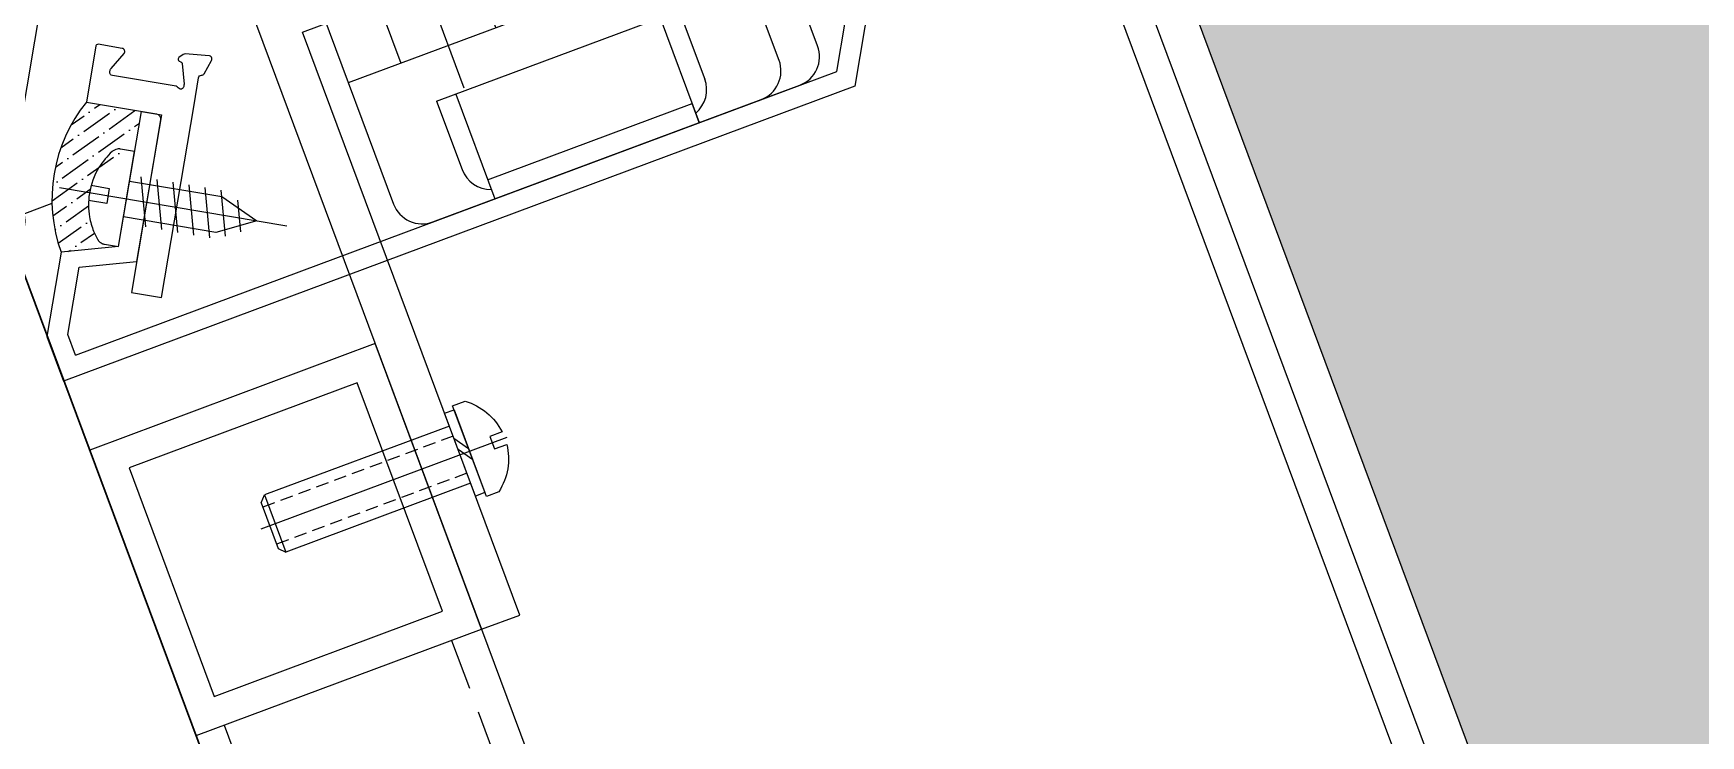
# Model space of a CAD drawing. Extents: x 12199666 to 24617114, y 1197707 to 2548648.
# Drawn here: x 12312111.9 to 12312276, y 1247460.4 to 1247529.5 of the extents above; entities that cross this region are included whole.
import ezdxf

# ---------------------------------------------------------------- set-up
doc = ezdxf.new("R2010")
doc.units = 0
doc.header["$LTSCALE"] = 10
doc.header["$MEASUREMENT"] = 0
for name, pattern in [('TX-PLAN-T1-F11$0$ACAD_ISO04W100', [30, 24, -3, 0, -3]), ('TX-PLAN-T1-F11$0$CENTER', [2, 1.25, -0.25, 0.25, -0.25]), ('TX-PLAN-T1-F11$0$CENTER-PISA', [11, 6, -2, 1, -2]), ('TX-PLAN-T1-F11$0$CENTER2', [1.125, 0.75, -0.125, 0.125, -0.125]), ('TX-PLAN-T1-F11$0$DASHED', [0.75, 0.5, -0.25]), ('TX-PLAN-T1-F11$0$HIDDEN', [0.375, 0.25, -0.125]), ('TX-PLAN-T1-F11$0$HIDDEN-PISA', [4.5, 2.5, -2])]:
    doc.linetypes.add(name, pattern=pattern)
doc.layers.add('TX-PLAN-T1-F11$0$_EDO-ALUMINIUM-SECTION', color=90, linetype='Continuous', lineweight=30)
doc.layers.add('TX-PLAN-T1-F11$0$幕墙线', color=114, linetype='Continuous', lineweight=30)
for name, color, linetype in [('TX-PLAN-T1-F11$0$AXIS', 3, 'Continuous'), ('TX-PLAN-T1-F11$0$F-Alum', 4, 'Continuous'), ('TX-PLAN-T1-F11$0$F-center', 6, 'TX-PLAN-T1-F11$0$ACAD_ISO04W100'), ('TX-PLAN-T1-F11$0$F-dashed line', 8, 'TX-PLAN-T1-F11$0$DASHED'), ('TX-PLAN-T1-F11$0$F-dim', 1, 'Continuous'), ('TX-PLAN-T1-F11$0$F-Misc', 1, 'Continuous'), ('TX-PLAN-T1-F11$0$F-seslants', 8, 'Continuous'), ('TX-PLAN-T1-F11$0$F_MISC', 8, 'Continuous'), ('TX-PLAN-T1-F11$0$Hatch', 8, 'Continuous'), ('TX-PLAN-T1-F11$0$INSUL', 173, 'Continuous'), ('TX-PLAN-T1-F11$0$中心线', 1, 'TX-PLAN-T1-F11$0$CENTER2'), ('TX-PLAN-T1-F11$0$虚线', 8, 'TX-PLAN-T1-F11$0$HIDDEN'), ('TX-PLAN-T1-F11$0$螺栓钉类', 241, 'Continuous')]:
    doc.layers.add(name, color=color, linetype=linetype)

# ---------------------------------------------------------------- blocks, each defined once
blk = doc.blocks.new('TX-PLAN-T1-F11$0$A$C3FFC0167')
at = {"layer": 'TX-PLAN-T1-F11$0$F-dim'}
for p, q in [((0, 5), (0, -5)), ((-5, 0), (5, 0))]:
    blk.add_line(p, q, dxfattribs=at)
blk.add_circle((0, 0), 2, dxfattribs=at)
blk = doc.blocks.new('*U193')
at = {"layer": 'TX-PLAN-T1-F11$0$F-center'}
blk.add_line((1500, -30.81192101103079), (1500, 345.6712806450087), dxfattribs=at)
at = {"layer": 'TX-PLAN-T1-F11$0$F_MISC', "rotation": 30.01599997489868}
blk.add_blockref('TX-PLAN-T1-F11$0$A$C3FFC0167', (1500, 0), dxfattribs=at)
blk = doc.blocks.new('TX-PLAN-T1-F11$0$#10x13_Pan-flat-3')
at = {"color": 8, "linetype": 'TX-PLAN-T1-F11$0$HIDDEN-PISA'}
for p, q in [((-1.711377303647168, 10.79835977248877), (1.327780362582416, 11.6126996170351)), ((-2.400000006142363, 9.013843874672602), (1.996997242757061, 10.19201573984174)), ((-2.40000000505097, 7.413843874674058), (2.39999999407155, 8.700000001605076)), ((-2.400000003959576, 5.813843874675513), (2.399999995162943, 7.100000001606531)), ((-2.400000002875458, 4.213843874676968), (2.399999996247061, 5.500000001607987)), ((-2.400000001784065, 2.613843874678423), (2.399999997338455, 3.900000001609442)), ((-2.400000000699947, 1.013843874672602), (2.399999998429848, 2.300000001610897))]:
    blk.add_line(p, q, dxfattribs=at)
for points in [[(-1.790000000022701, -1.251464709639549e-09), (-1.790000006294576, 9.199999998738349), (-8.869392331689596e-09, 12.99999999994179), (1.78999999370717, 9.200000001175795), (1.789999999979045, 1.178705133497715e-09)], [(-0.7499999975334504, -3.659838021652831), (-0.7499999987630872, -1.850000000558794), (0.7500000012369128, -1.849999999540159), (0.7500000024665496, -3.659838020634197)]]:
    blk.add_lwpolyline(points, dxfattribs=at)
at = {"color": 32, "flags": 128}
blk.add_lwpolyline([(-4.750000000021828, -3.281456883996725e-09), (-4.749999999090505, -1.390168597587035, 0.02044951340221976), (-4.746657334493648, -1.471864103412372, 0.04398758774826101), (-4.716998160060029, -1.644951949376264, 0.0521855455310235), (-4.643293307010026, -1.839642807550263, 0.08249689016993748), (-4.4499858410054, -2.104325317188341, 0.02582980303273893), (-4.372616108048533, -2.172696028275823, 0.07268352806201751), (-2.617075641232077, -3.194163244705123, 0.09869610361643641), (0.08183213378651999, -3.69952322718018, 0.08249638678170287), (2.347977953162626, -3.295875031042669, 0.05218730035141757), (3.66753867942316, -2.666293208916613, 0.03066688341591993), (4.372616110929812, -2.172696022316813, 0.01330350973470385), (4.413354222931957, -2.138474128398229, 0.03657129110302831), (4.515303253050661, -2.033838485651358, 0.03475147926750673), (4.597077649370476, -1.921637741856102, 0.02182096229391937), (4.640176463399257, -1.845784510762314, 0.02280395151312757), (4.677971628436353, -1.76281944513903, 0.02280645284837659), (4.708056659233989, -1.676747445577348, 0.02181846118107081), (4.729386651873938, -1.592163116256415, 0.03475398225205351), (4.74792484894715, -1.454558013821952, 0.01610989314854271), (4.750000000909495, -1.390168591096881), (4.749999999978172, 3.194145392626524e-09)], format="xyb", close=True, dxfattribs=at)
at = {"layer": 'TX-PLAN-T1-F11$0$AXIS', "color": 8, "linetype": 'TX-PLAN-T1-F11$0$CENTER-PISA'}
blk.add_line((-1.088483259081841e-08, 15.98909419596748), (4.547473508864641e-09, -6.700000000018917), dxfattribs=at)
blk = doc.blocks.new('*U194')
at = {"layer": 'TX-PLAN-T1-F11$0$中心线', "color": 1, "linetype": 'TX-PLAN-T1-F11$0$CENTER', "ltscale": 2.357947691000002}
blk.add_line((-4.263256414560601e-14, 20.90048662063384), (1.4210854715202e-14, -4.956409502317115), dxfattribs=at)
at = {"layer": 'TX-PLAN-T1-F11$0$虚线', "linetype": 'TX-PLAN-T1-F11$0$HIDDEN', "ltscale": 0.5}
for p, q in [((-1.948286311568509, 1.13686837721616e-13), (-1.948286311568566, 20.00000000000011)), ((1.948286311568523, 1.13686837721616e-13), (1.948286311568481, 20.00000000000011))]:
    blk.add_line(p, q, dxfattribs=at)
at = {"layer": 'TX-PLAN-T1-F11$0$螺栓钉类', "color": 241, "linetype": 'Continuous'}
for p, q in [((-2.40807576862025, 20.00000000000011), (-2.999791744951651, 19.40828402366867)), ((2.408075768620179, 20.00000000000011), (-2.408075768620321, 20)), ((2.408075768620179, 20.00000000000011), (2.999791744951594, 19.40828402366867)), ((2.999791744951594, 19.40828402366867), (-2.999791744951636, 19.40828402366867)), ((-2.999791744951622, 1.13686837721616e-13), (-2.999791744951651, 19.40828402366867)), ((2.999791744951636, 1.13686837721616e-13), (2.999791744951594, 19.40828402366867)), ((-0.9100693464279175, -1), (0.5333063006401062, 0)), ((0.2446311712265015, -1), (1.688006818294525, 0))]:
    blk.add_line(p, q, dxfattribs=at)
blk.add_lwpolyline([(4.350000023841858, 0), (4.350000023841858, -1), (-4.350000023841858, -1), (-4.350000023841858, 0)], close=True, dxfattribs=at)
blk.add_lwpolyline([(-4.75, -1), (4.75, -1), (4.75, -2.319999992847443, -0.2072557309237045), (0.6600000262260437, -4.663157165050507), (0.6600000262260437, -3.379999995231628), (-0.6600000262260437, -3.379999995231628), (-0.6600000262260437, -4.663157165050507, -0.2072557309237047), (-4.75, -2.319999992847443)], format="xyb", close=True, dxfattribs=at)
blk = doc.blocks.new('*U195')
at = {"layer": 'TX-PLAN-T1-F11$0$INSUL', "lineweight": 0}
h = blk.add_hatch(dxfattribs=at)
h.set_pattern_fill('岩棉', color=256, scale=60.00000000000002, style=0, pattern_type=2)
h.set_pattern_definition([(171.78891, (31.98000479999999, 119.4285713999999), (-403.9210344936758, 60.00000149168051), [2.0005134, -418.1072400000002]), (146.908661, (33.73372379999999, 118.2857141999999), (-95.04024262992478, 60.00000083033304), [2.093239800000001, -437.4870720000002]), (132.32733, (35.03487, 116.8571429999999), (-106.9202743718115, 119.9999994801657), [1.932303599999998, -403.8514799999996]), (114.796992, (35.8268718, 115.1428571999999), (-23.76006081965321, 59.99999964663972), [1.8883968, -196.393272]), (91.6202240999998, (35.8834434, 113.1428574), (-11.88003000216715, 359.9999998263044), [2.000800199999999, -418.1671799999997]), (82.82482490000001, (30.05657160000001, 66.85714259999999), (83.16020966511272, 659.9999982204777), [46.65104279999994, -9750.067799999993]), (97.17517500000001, (41.823459, 66.85714259999999), (-83.16021148970225, 659.9999979909094), [46.65104280000004, -9750.06780000001]), (88.37977579999999, (35.9965866, 113.1428574), (11.88002583240484, 359.9999999412873), [2.0008002, -418.16718]), (65.203007, (36.05315819999999, 115.1428571999999), (23.76006077749137, 59.99999973523376), [1.888396799999998, -196.3932719999997]), (47.67266909999998, (36.84516060000001, 116.8571429999999), (106.9202740388371, 119.9999998207617), [1.932303599999999, -403.8514799999998]), (33.09133829999998, (38.14630680000001, 118.2857141999999), (95.0402417250371, 60.00000218260124), [2.0932398, -437.4870719999998]), (8.211089519999998, (39.90002519999999, 119.4285713999999), (403.9210347392536, 59.99999988934716), [2.0005134, -418.1072399999999]), (87.16616460000002, (30.00000000000001, 65.71428599999996), (11.88002507150802, 180.0000001810667), [1.144256399999998, -239.1495899999996]), (103.9013849999999, (30.282858, 64.57142879999994), (-47.5201215879632, 179.9999997770064), [1.177340399999998, -246.0641939999996]), (111.603615, (30.73543020000001, 63.42857159999996), (-11.88003031737481, 59.99999997976404), [1.229204999999999, -63.30404399999991]), (122.761347, (31.470861, 62.28571439999996), (-35.64009214299298, 59.99999937378065), [1.3590366, -284.0386379999999]), (138.290552, (32.43257759999999, 61.42857119999996), (-71.2801817170538, 60.00000123338383), [1.288252200000001, -269.2446480000003]), (152.003514, (33.5074374, 60.85714259999997), (-106.9202745038909, 59.99999917536116), [1.2173142, -254.4187140000001]), (166.477202, (34.6954404, 60.57142859999996), (-237.6006083015547, 60.00000192533073), [1.2218772, -255.3723300000001]), (167.070755, (35.94001500000002, 60.28571399999996), (-249.4806394894893, 59.99999988713196), [1.276948800000001, -266.8823280000002]), (12.92924439999999, (35.94001500000002, 60.28571399999996), (249.4806395808134, 59.99999961372987), [1.2769488, -266.882328]), (13.52279750000001, (37.1845896, 60.57142859999996), (237.6006088251535, 59.99999985187424), [1.221877199999999, -255.3723299999998]), (27.99648529999997, (38.3725926, 60.85714259999997), (118.8003031649702, 60.00000218637319), [1.2173142, -254.418714]), (41.70944699999995, (39.44745299999998, 61.42857119999996), (71.28018116740307, 60.00000178097831), [1.288252199999999, -269.2446479999997]), (57.2386522, (40.40916960000001, 62.28571439999996), (118.8003026691194, 180.000001000711), [1.359036599999999, -284.0386379999999]), (68.396384, (41.1445998, 63.42857159999996), (11.88003024886847, 60.00000021423826), [1.229204999999999, -63.30404399999996]), (76.098615, (41.59717259999999, 64.57142879999994), (11.88003045248315, 59.99999970942572), [1.177340399999998, -246.0641939999996]), (92.83383529999988, (41.8800306, 65.71428599999996), (-11.88003015074521, 179.9999999348276), [1.144256399999999, -239.1495899999998])])
h.paths.add_polyline_path([(0, 0), (429.9707085312324, 0), (429.9707085312324, 59.99999999999999), (0, 59.99999999999999)])
at = {"layer": 'TX-PLAN-T1-F11$0$INSUL'}
blk.add_lwpolyline([(0, 0), (429.9707085312324, 0), (429.9707085312324, 59.99999999999999), (0, 59.99999999999999)], close=True, dxfattribs=at)
blk = doc.blocks.new('TX-PLAN-T1-F11$0$A$C61A55DDB')
at = {"layer": 'TX-PLAN-T1-F11$0$F-center'}
for p, q in [((10.50000512331218, 11.25004326470207), (10.50000512327338, 30.75004326470207)), ((30.00000512331218, 11.25004326474072), (30.00000512327338, 30.75004326474072)), ((50.01367156802806, 12.33551278698633), (50.01367156799292, 29.99302919353932)), ((61.01294607549547, 11.25004326480302), (61.01294607545665, 30.75004326480303)), ((43.2420254612891, 21.0000432647671), (77.3029226592106, 21.00004326483486))]:
    blk.add_line(p, q, dxfattribs=at)
at = {"layer": 'TX-PLAN-T1-F11$0$F-Misc'}
for p, q in [((37.50000512327486, 30.00004326475573), (3.00000512327486, 30.00004326468707)), ((41.5510051232749, 30.00004326476392), (37.50000512327428, 30.00004326475573)), ((5.1232808289e-06, 27.00004326468115), (5.1233286058e-06, 3.000043264681153)), ((40.5000051233286, 3.000043264761643), (40.50000512328082, 27.00004326476165)), ((44.55100512332864, 3.000043264769829), (44.55100512328087, 27.00004326476983)), ((44.55100512328092, 26.9500432647701), (45.01294607546424, 26.95004326477101)), ((45.01294607546424, 26.95004326477101), (44.55100512328097, 26.95004326477056)), ((44.76367156799897, 26.95004326477056), (44.76367156800136, 25.75004326477028)), ((48.16367156799771, 27.60004326477702), (51.86367156799763, 27.60004326478429)), ((48.1636715679979, 27.50004326477711), (48.16367156799771, 27.60004326477702)), ((51.86367156799763, 27.60004326478429), (51.86367156799785, 27.50004326478438)), ((54.01294607546663, 25.75004326478893), (44.55100512328335, 25.75004326477028)), ((44.55100512328335, 25.75004326476983), (54.01294607546663, 25.75004326478893)), ((45.26367156800136, 25.75004326477165), (44.55100512328335, 25.75004326477028)), ((54.01294607546612, 26.00004326478893), (54.01294607548601, 16.00004326478893)), ((44.55100512328735, 23.75004326476938), (54.01294607547061, 23.75004326478893)), ((46.76367156800535, 23.75004326477438), (46.76367156801629, 18.25004326477437)), ((53.26367156800535, 23.75004326478757), (53.26367156801629, 18.25004326478711)), ((44.55100512329829, 18.25004326476983), (54.01294607548155, 18.25004326478893)), ((5.1233032252e-06, 15.75004326468115), (44.55100512330327, 15.75004326476983)), ((54.01294607548554, 16.25004326478893), (44.55100512330227, 16.25004326476937)), ((44.55100512330225, 16.25004326476983), (54.01294607548554, 16.25004326478893)), ((45.26367156802026, 16.25004326477165), (44.55100512330225, 16.25004326476983)), ((44.55100512330463, 15.05004326477046), (45.01294607548792, 15.05004326477137)), ((45.01294607548792, 15.05004326477137), (44.55100512330463, 15.05004326477092)), ((44.76367156802265, 15.05004326477046), (44.76367156802028, 16.25004326477028)), ((48.16367156802378, 14.5000432647771), (48.16367156802399, 14.40004326477719)), ((48.16367156802399, 14.40004326477719), (51.86367156802393, 14.40004326478447)), ((51.86367156802393, 14.40004326478447), (51.8636715680237, 14.50004326478438)), ((7.500005123312661, 11.00004326469616), (7.500005123326957, 3.828470389442372)), ((7.500005123312661, 11.00004326469616), (33.00000512331269, 11.00004326474663)), ((9.500005123312688, 11.00004326470025), (9.500005123334574, 4.32647002526e-05)), ((31.00000512331269, 11.000043264743), (31.00000512333457, 4.32647429989e-05)), ((33.00000512331269, 11.00004326474663), (33.00000512332696, 3.828470389492848)), ((9.500005123330595, 2.000043264699797), (31.0000051233306, 2.000043264742998)), ((31.00000512333457, 4.32647429989e-05), (31.0000051233306, 2.000043264742998)), ((3.000005123334573, 4.32646870649e-05), (37.50000512333457, 4.32647557318e-05)), ((37.50000512333583, 4.32647557318e-05), (41.5510051233346, 4.32647639173e-05))]:
    blk.add_line(p, q, dxfattribs=at)
for points in [[(61.01294607548604, 16.00004326480302), (57.01162461857555, 14.50004326479484), (45.012946075489, 14.50004326477119), (45.01294607548601, 16.00004326477119), (61.01294607548604, 16.00004326480302, 0.9999999999999998), (61.01294607546612, 26.00004326480302), (57.01162461854969, 27.50004326479484), (45.01294607546313, 27.5000432647712), (45.01294607546611, 26.00004326477119), (61.01294607546612, 26.00004326480302)], [(15.50000512330322, 15.75004326471207), (15.50000512329276, 21.00004326471208, 0.4142135623730951), (10.50000512328282, 26.00004326470207, 0.4142135623730951), (5.500005123292767, 21.00004326469207), (5.500005123303225, 15.75004326469207)], [(35.00000512330323, 15.75004326475073), (35.00000512329277, 21.00004326475073, 0.4142135623730951), (30.00000512328282, 26.00004326474073, 0.4142135623730951), (25.00000512329277, 21.00004326473072), (25.00000512330323, 15.75004326473072)]]:
    blk.add_lwpolyline(points, format="xyb", dxfattribs=at)
for centre, radius in [((61.01294607547609, 21.00004326480302), 2.6), ((10.50000512329276, 21.00004326470207), 1.5), ((30.00000512329277, 21.00004326474072), 1.5)]:
    blk.add_circle(centre, radius, dxfattribs=at)
for centre, radius, start, end in [((3.000005123280828, 27.00004326468707), 3, 90.000000000114, 180.0000000001042), ((37.50000512328083, 27.00004326475573), 3, 1.042204e-10, 90.000000000114), ((41.55100512328087, 27.00004326476392), 3, 1.042204e-10, 90.000000000114), ((10.50000512329276, 21.00004326470207), 2, 195.0000000001291, 105.0000000001097), ((30.00000512329277, 21.00004326474072), 2, 200.0000000001284, 110.0000000001188), ((10.50000512332696, 3.828470389448284), 3, 180.0000000001042, 250.5287793656203), ((30.00000512332696, 3.828470389486938), 3, 289.4712206346099, 1.042204e-10), ((3.000005123328605, 3.000043264687064), 3, 180.0000000001042, 270.000000000114), ((37.50000512332861, 3.000043264755731), 3, 270.000000000114, 1.042204e-10), ((41.55100512332865, 3.000043264763917), 3, 270.000000000114, 1.042204e-10)]:
    blk.add_arc(centre, radius, start, end, dxfattribs=at)
blk = doc.blocks.new('TX-PLAN-T1-F11$0$A$C31F16DB5')
at = {"layer": 'TX-PLAN-T1-F11$0$F-Alum'}
blk.add_lwpolyline([(4.08566569055256, -76.58843204671302), (6.682793777741608, -75.08679104482599), (-223.1636822923756, 322.7623665966557), (-225.7608103795646, 321.2607255946959)], close=True, dxfattribs=at)
at = {"layer": 'TX-PLAN-T1-F11$0$F_MISC', "ltscale": 18000, "extrusion": (6.800515792032808e-07, -9.067815260528008e-07, -0.9999999999993576), "xscale": -1, "rotation": 239.9840001645362}
blk.add_blockref('*U195', (-58.09782119079166, -36.14404189173765, 6.814893870696584e-05), dxfattribs=at)
at = {"layer": 'TX-PLAN-T1-F11$0$F_MISC', "extrusion": (-1.944459998201759e-08, -8.49850233182345e-09, 0.9999999999999999), "rotation": 30.01599981706476}
blk.add_blockref('TX-PLAN-T1-F11$0$A$C61A55DDB', (-271.403801416436, 253.310927082972, 9.665162854626255e-06), dxfattribs=at)
blk = doc.blocks.new('TX-PLAN-T1-F11$0$TY001')
at = {"layer": 'TX-PLAN-T1-F11$0$F-seslants'}
h = blk.add_hatch(dxfattribs=at)
h.set_pattern_fill('ANSI36', color=256, scale=10)
h.set_pattern_definition([(45, (51659.15010211314, 73373.3115634953), (0.6629126073623882, 2.430679560328757), [3.125, -0.625, 0, -0.625])])
h.paths.add_polyline_path([(9.31932475650683, 8.505888903877349, -0.02582980297440925), (9.387695467565209, 8.583258636601386, -0.08249689016993748), (9.65237797726877, 8.776566102431389, -0.05218554553102349), (9.847068835515529, 8.8502709553577, -0.04398758774826101), (10.02015668153763, 8.879930129667628, -0.0204495134361547), (10.10185218742117, 8.883272794206277), (11.49202078185044, 8.88327279422083), (11.49202078161761, 12.88240874800249), (6, 12.88240874816256, 0.2608104144078784), (6, -2.09538701477868), (11.49202078185044, -0.6167272057937225), (10.101852187654, -0.6167272057937225, -0.01610989316636307), (10.03746276488528, -0.6146520537877223, -0.03475398225205351), (9.89985766238533, -0.5961138566199224, -0.02181846118107081), (9.815273333108053, -0.5747838639217662, -0.02280645284837659), (9.729201333597302, -0.5446988330659224, -0.02280395151312758), (9.646236267872155, -0.5069036679778947, -0.02182096229391937), (9.570383036741987, -0.4638048538909061, -0.03475147926750674), (9.458182292990386, -0.3820304574910551, -0.03657129110302829), (9.353546650381759, -0.2800814273068681, -0.0133035096243883), (9.319324756739661, -0.2393433156394167, -0.03066688343163973), (8.825727570336312, 0.4657341165584512, -0.05218730035141757), (8.196145749185234, 1.78529484324099, -0.08249638678170287), (7.792497554561123, 4.051440662879031, -0.09869610361643641), (8.297857538796961, 6.750348437562934, -0.0726835280703614)])
at = {"layer": 'TX-PLAN-T1-F11$0$F-Alum', "flags": 128}
for points in [[(9.09255196643062, -11.85761746624485), (78.35422935755923, 28.15642345116066), (78.35422935755923, 67.55850777409796), (65.99552698526531, 88.95061007936602), (67.72729847277515, 89.95109372012666), (80.35422935755923, 68.09470547204546), (80.35422935755923, 27.00209521962097), (8.361264120787382, -14.58987259608693)], [(53.01061472645961, -31.80457267696329), (390.065040307818, -615.223651404347)]]:
    blk.add_lwpolyline(points, dxfattribs=at)
for points in [[(70.5967625908088, 53.70181540730118), (20.37412010924891, 24.68705649960611), (53.01061471598223, -31.80457268311875), (56.47415769123472, -29.80360540235415), (25.83863036497496, 23.22448080564209), (72.59772987198085, 50.23827243235428)], [(38.00336015643552, -5.828000438850722), (12.03444380452856, -20.8308320096985), (27.04169837292284, -46.80740424868418), (53.01061472506262, -31.80457267785096)], [(36.90642838552594, -9.926383129684837), (16.13282649754547, -21.92776378113194), (28.13863014383242, -42.70902155785006), (48.91223203204572, -30.70764090638841)]]:
    blk.add_lwpolyline(points, close=True, dxfattribs=at)
at = {"layer": 'TX-PLAN-T1-F11$0$F-Alum'}
blk.add_lwpolyline([(16.49999999860302, -4.866727205939242), (16.49999999930151, 14.37491890779347), (16.5, 17.08240862868843, -0.3595081371707617), (16.74324940005317, 17.37699217445333, 0.2637249999956934), (16.96840649982914, 17.56896947445057), (17.48190779983997, 18.97980277445458, 0.08748900000110169), (17.5, 19.08240877445496, 0.414214000000818), (17.19999999995343, 19.38240877445787, 0.0218199999991916), (17.17385330004618, 19.38126717446721), (14.80831709993072, 19.17430957446049, 0.1763269999970842), (14.62233179993927, 19.08758317446336), (14.25857870001346, 18.72383017446555, 0.198911999996341), (14.19999999995343, 18.58240877444041, 0.06554299999994298), (14.20681490004063, 18.53064497445303, 0.2679489999965194), (14.34823619993404, 18.38922357445699), (14.51729610003531, 18.34392417444906, -0.2679490000007903), (14.6587175000459, 18.20250277446758), (15.18977779988199, 16.22055877445382, -0.06554300000034483), (15.19999999995343, 16.14291307446547), (15.19999999995343, 15.98240877444914, -0.4142139999965558), (14.89999999990687, 15.68240877446078, -0.2134220000012545), (14.67639319994487, 15.78240877445205, 0.2134219999990182), (14.45278639998287, 15.88240877444332), (8.099999999860302, 15.88240877447242, -0.4142140000029491), (7.800000000046566, 16.18240877446078), (7.800000000046566, 16.40333457446832, -0.1378519999999419), (7.843922599917278, 16.5596174744569), (8.860984503291547, 18.22612594829116, 0.5854977655323537), (8.604907018365338, 18.68240877447533), (6.199999999953434, 18.68240877446078, 0.4142135623219491), (6, 18.4824087744928), (6, 12.88240874816256), (12.98969077528454, 12.88240874795883, -0.4142135623730951), (13.48969077528454, 12.38240874795883), (13.48969077528454, -4.866727205939242)], format="xyb", close=True, dxfattribs=at)
for points in [[(11.49202078185044, -0.6167272057937225), (11.49202078161761, 12.88240874814801), (13.48969077528454, 12.88240874817711), (13.48969077528454, -1.772401534864912)], [(11.49202078185044, -0.6167272057937225), (6, -2.09538701477868), (6, -10.50267945055384), (8.361264120787382, -14.58987259608693)], [(9.09255196643062, -11.85761746624485), (8, -9.966481752388063), (8, -3.249715246318374), (13.48969077528454, -1.772401534864912)]]:
    blk.add_lwpolyline(points, dxfattribs=at)
at = {"layer": 'TX-PLAN-T1-F11$0$F-center'}
blk.add_line((0, -30.81192101103079), (0, 345.6712806450087), dxfattribs=at)
at = {"layer": 'TX-PLAN-T1-F11$0$F-dashed line', "flags": 128}
for points in [[(50.2786876456812, -33.38286887168942), (387.3331132275052, -616.8019476004993)], [(29.57848780532368, -45.34184349645511), (366.632913393667, -628.760922236208)]]:
    blk.add_lwpolyline(points, dxfattribs=at)
at = {"layer": 'TX-PLAN-T1-F11$0$Hatch'}
blk.add_arc((19.38038502889685, 5.393510866648285), 15.33356758874301, 150.764598416439, 209.2354015835611, dxfattribs=at)
blk.add_blockref('TX-PLAN-T1-F11$0$A$C31F16DB5', (310.408990527736, -247.8873859157757))
at = {"layer": 'TX-PLAN-T1-F11$0$F_MISC'}
for name, p, rotation in [('TX-PLAN-T1-F11$0$#10x13_Pan-flat-3', (11.49202078185044, 4.133272794191726), 269.9999999616367), ('TX-PLAN-T1-F11$0$A$C3FFC0167', (0, 0), 30.01599997489868), ('*U194', (48.04860581387766, -15.21952834243712), 120.0159999850837)]:
    blk.add_blockref(name, p, dxfattribs=dict(at, rotation=rotation))
blk = doc.blocks.new('TX-PLAN-T1-F11$0$A$C21521A5F')
at = {"rotation": 90}
for name, p in [('TX-PLAN-T1-F11$0$TY001', (388.7170751225203, 15260.21975712478, 0.0004146164392175001)), ('*U193', (388.7170751225203, 13760.21975712478, 0.0004146164392175001))]:
    blk.add_blockref(name, p, dxfattribs=at)
blk = doc.blocks.new('TX-PLAN-T1-F11$0$标准层幕墙0118')
at = {"color": 3, "rotation": 270}
blk.add_blockref('TX-PLAN-T1-F11$0$A$C21521A5F', (4239.780242875684, -661.2834627595585, -0.0004146164392191649), dxfattribs=at)
blk = doc.blocks.new('TX-PLAN-T1-F11')
at = {"layer": 'TX-PLAN-T1-F11$0$幕墙线'}
blk.add_lwpolyline([(12320853.42358575, 1246069.463993158), (12319874.15551759, 1245556.942988943), (12319504.51685508, 1246263.291677854), (12318287.46267927, 1245809.710601544), (12318025.41949917, 1246512.835058284), (12316808.36415329, 1246059.258099326), (12316546.32246322, 1246762.378557954), (12315329.26860736, 1246308.797600885), (12315067.22542752, 1247011.922057721), (12313850.17157141, 1246558.341100555), (12313588.12839157, 1247261.465557391), (12312371.07304542, 1246807.888598337), (12312109.03135535, 1247511.009056965), (12310891.9774995, 1247057.428099896), (12310629.93431965, 1247760.552556732), (12309412.88046354, 1247306.971599566), (12309150.8372837, 1248010.096056402), (12307933.78342759, 1247556.515099236), (12307671.74024774, 1248259.639556072), (12306454.68639163, 1247806.058598906), (12306192.64321179, 1248509.183055742), (12304975.58935568, 1248055.602098577), (12304713.54617583, 1248758.726555413), (12303496.49231972, 1248305.145598247)], dxfattribs=at)
at = {"layer": 'TX-PLAN-T1-F11$0$_EDO-ALUMINIUM-SECTION', "rotation": 350.4236156863823}
blk.add_blockref('TX-PLAN-T1-F11$0$标准层幕墙0118', (12293055.45042718, 1251790.443008234), dxfattribs=at)

msp = doc.modelspace()

# ---------------------------------------------------------------- block references
msp.add_blockref('TX-PLAN-T1-F11', (0, 0))

doc.saveas('drawing.dxf')
